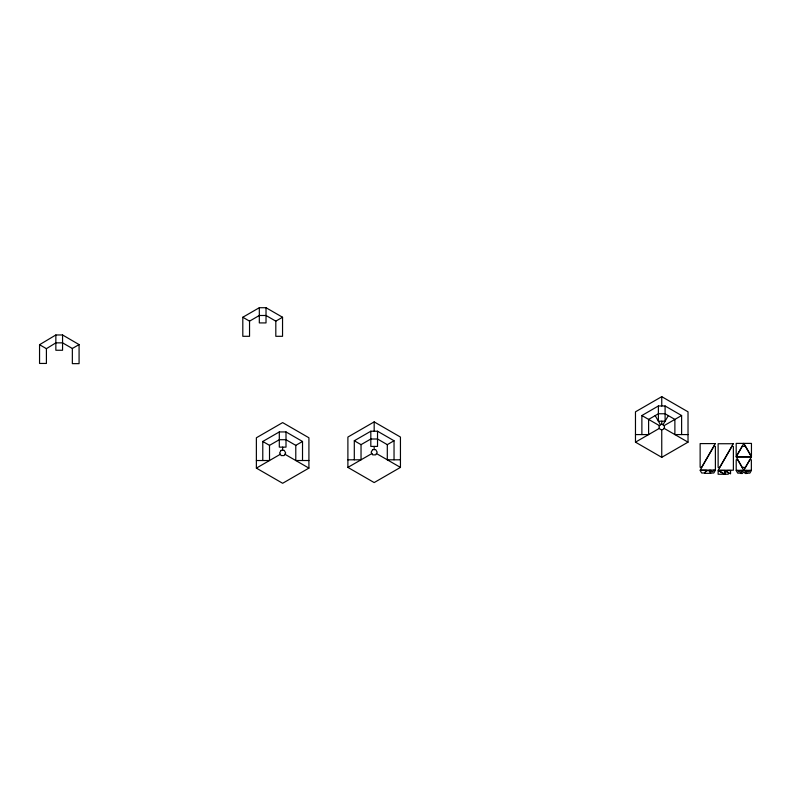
<?xml version="1.0" encoding="UTF-8"?>
<svg xmlns="http://www.w3.org/2000/svg" width="791" height="791" viewBox="0 0 791 791"><rect width="100%" height="100%" fill="white"/><g stroke="black" fill="none" stroke-linecap="round" stroke-linejoin="round"><path stroke-width="1.19" d="M72.347 348.475L62.558 342.849L55.854 342.849L46.412 348.673L46.412 363.445L39.55 363.445L39.55 344.708L55.854 334.969L62.558 334.969L79.08 344.589L79.08 363.642L72.347 363.642L72.347 348.475L79.08 344.589M635.47 442.159L659.467 428.307A2.076 2.076 0 0 1 659.467 425.677L661.078 424.362L662.413 424.362L664.025 425.677A2.076 2.076 0 0 1 664.025 428.307L688.022 442.159L688.022 411.824L661.751 396.657L635.47 411.824L635.47 442.159L661.751 457.336L688.022 442.159M663.056 424.727L668.316 415.621M743.787 443.395L736.194 456.536L736.194 443.395L751.45 443.395L751.45 456.536L743.866 443.395M242.807 317.25L259.319 307.719L266.023 307.719L282.545 317.25L282.545 336.304L275.812 336.304L275.812 321.146L266.023 315.49L259.319 315.49L249.541 321.146L249.541 336.304L242.807 336.304L242.807 317.25L249.541 321.146M275.812 321.146L282.545 317.25M262.78 460.53L262.78 441.467L279.302 431.935L286.006 431.935L302.518 441.467L302.518 460.52M256.373 460.53L269.513 460.53L269.513 445.363L279.302 439.717L286.006 439.717L295.785 445.363L295.785 460.52L308.915 460.52M256.373 468.114L282.644 483.281L308.915 468.114L308.915 437.779L282.644 422.602L256.373 437.779L256.373 468.114L280.37 454.261M295.785 445.363L302.518 441.467M374.173 421.89L347.892 437.057L347.892 467.402L374.173 482.569L400.444 467.402L400.444 437.057L374.173 421.89L374.173 431.224M354.299 459.808L354.299 440.755L370.821 431.224L377.525 431.224L394.037 440.755L394.037 459.808M347.892 459.808L361.032 459.808L361.032 444.651L370.821 439.005L377.525 439.005L387.303 444.651L387.303 459.808L400.444 459.808M347.892 467.402L371.889 453.55M387.303 444.651L394.037 440.755M641.877 434.575L641.877 415.522L658.389 405.981L665.102 405.981L681.615 415.522L681.615 434.575M664.025 425.677L681.615 415.522M635.47 434.575L648.61 434.575L648.61 419.408L658.389 413.762L665.102 413.762L674.881 419.408L674.881 434.575L688.022 434.575M641.877 415.522L659.467 425.677M354.299 440.755L361.032 444.651M376.447 453.55L400.444 467.402M284.928 454.261L308.915 468.114M262.78 441.467L269.513 445.363M39.55 344.708L46.412 348.673M655.175 415.621L660.436 424.727M665.102 405.981L665.102 421.188L658.389 421.188L658.389 405.981M661.751 396.657L661.751 405.981M661.751 421.188L661.751 424.362M659.467 428.307A2.076 2.076 0 0 0 661.751 429.622L661.751 457.336M377.525 431.224L377.525 446.421L370.821 446.421L370.821 431.224M374.173 446.421L374.173 449.595M286.006 431.935L286.006 447.133L279.302 447.133L279.302 431.935M282.644 447.133L282.644 450.316M266.023 307.719L266.023 322.916L259.319 322.916L259.319 307.719M62.558 334.969L62.558 350.255L55.854 350.255L55.854 334.969M664.025 428.307A2.076 2.076 0 0 1 661.751 429.622M281.121 450.316L279.609 452.946L281.121 455.576L284.167 455.576L285.68 452.946L284.167 450.316L281.121 450.316M372.65 449.595L371.127 452.234L372.65 454.865L375.685 454.865L377.208 452.234L375.685 449.595L372.65 449.595M715.301 443.593L701.449 467.59L700.134 467.254L700.134 443.593L715.301 443.593M714.075 446.065L700.213 470.062L715.39 470.062L715.39 446.401L714.075 446.065M706.215 470.368L704.692 472.998L701.657 472.998L700.134 470.368L706.215 470.368M706.215 470.704L704.692 473.334L710.773 473.334L709.25 470.704L706.215 470.704M713.64 470.368L712.968 471.545L711.613 471.545L710.931 470.368L709.25 470.368L710.773 472.998L713.808 472.998L715.331 470.368L713.64 470.368M733.297 443.731L719.444 467.728L718.129 467.392L718.129 443.731L733.297 443.731M732.061 446.203L718.208 470.2L733.386 470.2L733.386 446.539L732.061 446.203M727.374 471.179L726.998 471.822L730.548 473.858L730.548 470.507L727.374 470.507L727.374 471.179M742.512 445.926L736.243 456.783L751.41 456.783L745.142 445.926A2.076 2.076 0 0 1 742.512 445.926M728.6 472.939L728.234 474.244L725.06 474.244L725.06 470.892L728.6 472.939M740.594 470.507L739.921 471.683L738.567 471.683L737.884 470.507L736.203 470.507L737.716 473.137L740.762 473.137L742.274 470.507L740.594 470.507M742.274 470.843L740.762 473.473L742.442 473.473L743.125 472.306L744.479 472.306L745.152 473.473L746.833 473.473L745.32 470.843L742.274 470.843M751.41 456.951L745.142 467.807A2.076 2.076 0 0 0 742.512 467.807L736.243 456.951L751.41 456.951M750.046 459.492L743.787 470.338L737.519 459.492L736.203 459.818L736.203 470.338L751.361 470.338L751.361 459.818L750.046 459.492M749.71 470.507L749.037 471.683L747.683 471.683L747.001 470.507L745.32 470.507L746.833 473.137L749.878 473.137L751.391 470.507L749.71 470.507M724.892 470.526L718.465 470.526L724.892 474.244L724.892 470.526M724.556 474.244L718.129 474.244L718.129 470.526L724.556 474.244"/></g></svg>
